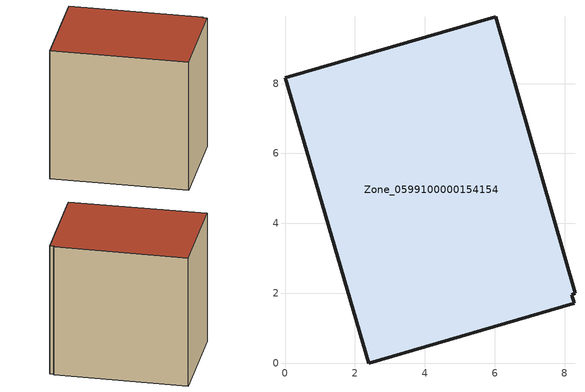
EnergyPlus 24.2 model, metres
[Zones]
Zone_0599100000154154
 floor ground (C_G): 8.2,1.97 8.27,1.71 2.4,0 0,8.16 6.02,9.91 8.29,2 z3.13
 wall outside (C_F): 0,8.16 2.4,0 8.27,1.71 8.2,1.97 8.29,2 6.02,9.91 0,8.16 z3.13:11.69
 roof outside (C_R): 8.27,1.71 8.2,1.97 8.29,2 6.02,9.91 0,8.16 2.4,0 z11.69
[BUILDING]
Pand.0599100000154154: North Axis=0; Terrain=City; Loads Convergence Tolerance Value=0.04; Temperature Convergence Tolerance Value=0.4; Solar Distribution=FullExterior; Maximum Number of Warmup Days=25; Minimum Number of Warmup Days=1
[Site:Location]
Rotterdam.The.Hague.AP_ZH_NLD Design_Conditions: Latitude=51.96; Longitude=4.45; Time Zone=1; Elevation=-4.5
[SITE:GROUNDTEMPERATURE:BUILDINGSURFACE]
18, 18, 18, 18, 18, 18, 18, 18, 18, 18, 18, 18
[MATERIAL] Thermal Absorptance=0.9; Solar Absorptance=0.7; Visible Absorptance=0.7
Name | Roughness | Thickness | Conductivity | Density | Specific Heat
G.TC.1946-1964 | MediumSmooth | 0.15 | 1 | 540 | 1210
F.TC.1946-1964 | Rough | 0.3 | 0.857143 | 1920 | 840
R.TC.1946-1964 | MediumRough | 0.2 | 0.235294 | 1500 | 1000
[CONSTRUCTION]
C_G: G.TC.1946-1964
C_F: F.TC.1946-1964
C_R: R.TC.1946-1964
[ZONE]
Zone_0599100000154154: Type=1; Multiplier=1; Ceiling Height=Autocalculate; Volume=Autocalculate; Floor Area=autocalculate; Part of Total Floor Area=Yes
[ZONEINFILTRATION:DESIGNFLOWRATE]
Infil_Zone_0599100000154154: Zone or ZoneList or Space or SpaceList=Zone_0599100000154154; Schedule=AlwaysOn; Design Flow Rate Calculation Method=Flow/Area; Flow Rate per Floor Area=0.003; Constant Term Coefficient=1; Temperature Term Coefficient=0; Velocity Term Coefficient=0; Velocity Squared Term Coefficient=0
[HVACTEMPLATE:ZONE:IDEALLOADSAIRSYSTEM]
Zone_0599100000154154: Maximum Heating Supply Air Temperature=50; Minimum Cooling Supply Air Temperature=13; Maximum Heating Supply Air Humidity Ratio=0.0156; Minimum Cooling Supply Air Humidity Ratio=0.0077; Heating Limit=NoLimit; Cooling Limit=NoLimit; Dehumidification Control Type=ConstantSensibleHeatRatio; Cooling Sensible Heat Ratio=0.7; Dehumidification Setpoint=60; Humidification Control Type=None; Humidification Setpoint=30; Outdoor Air Method=None; Outdoor Air Flow Rate per Person=0.00944; Outdoor Air Flow Rate per Zone Floor Area=0; Outdoor Air Flow Rate per Zone=0; Demand Controlled Ventilation Type=None; Outdoor Air Economizer Type=NoEconomizer; Heat Recovery Type=None; Sensible Heat Recovery Effectiveness=0.7; Latent Heat Recovery Effectiveness=0.65
[ZONECONTROL:THERMOSTAT]
ThermostatControl_Zone_0599100000154154: Zone or ZoneList=Zone_0599100000154154; Control Type Schedule=DualSetpointControlType; Control 1=Thermostat_Zone_0599100000154154; Temperature Difference Between Cutout And Setpoint=0
[THERMOSTATSETPOINT:DUALSETPOINT]
Thermostat_Zone_0599100000154154: Heating Setpoint Temperature Schedule=HeatingSetpoint_Zone_0599100000154154; Cooling Setpoint Temperature Schedule=CoolingSetpoint_Zone_0599100000154154
[SCHEDULE:COMPACT]
HeatingSetpoint_Zone_0599100000154154: Through: 12/31, For: AllDays, Until: 24:00, 21
CoolingSetpoint_Zone_0599100000154154: Through: 12/31, For: AllDays, Until: 24:00, 24
DualSetpointControlType: Through: 12/31, For: AllDays, Until: 24:00, 4
AlwaysOn: Through: 12/31, For: AllDays, Until: 24:00, 1
